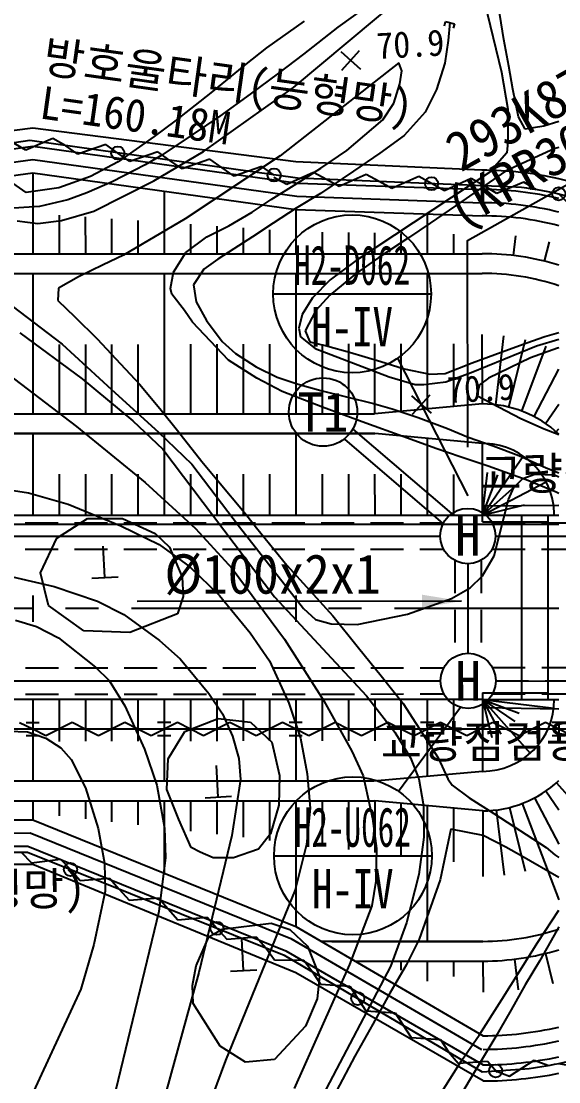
# Model space of a CAD drawing. Header units: millimetres. Extents: x 10470 to 11266, y 1103 to 1809.
# Drawn here: x 10795.1 to 10836, y 1430 to 1510.6 of the extents above; entities that cross this region are included whole.
import ezdxf
from ezdxf.enums import TextEntityAlignment as Align
from ezdxf.xclip import XClip

# ---------------------------------------------------------------- set-up
doc = ezdxf.new("R2010")
doc.units = ezdxf.units.MM
doc.header["$LTSCALE"] = 10
doc.header["$MEASUREMENT"] = 0
doc.header["$XCLIPFRAME"] = 2
doc.linetypes.add('CENTER', pattern=[2, 1.25, -0.25, 0.25, -0.25])
doc.linetypes.add('HIDDEN', pattern=[0.375, 0.25, -0.125])
for name, color, linetype in [('TN-CABL', 4, 'Continuous'), ('TN-MANH', 4, 'Continuous'), ('TT-WIRE-EQPM', 6, 'Continuous'), ('TZ-BASE', 253, 'Continuous'), ('TZ-CABL', 4, 'Continuous')]:
    doc.layers.add(name, color=color, linetype=linetype)
doc.styles.add('GR', font='GulimChe.ttf')
doc.styles.add('HANA', font='GulimChe.ttf')
doc.styles.get("Standard").update_dxf_attribs({"font": 'GulimChe.ttf'})
doc.linetypes.add('I_LINE', pattern='A,3.5,["I",Standard,S=1,R=0,X=-1,Y=-0.5],3.5', length=7)
doc.linetypes.add('ZIGZAG', pattern='A,0.0001,-0.2,[131,ltypeshp.shx,S=0.2,R=0,X=-0.2,Y=0],-0.4,[131,ltypeshp.shx,S=0.2,R=180,X=0.2,Y=0],-0.2', length=0.8001)
doc.dimstyles.get("Standard").update_dxf_attribs({"dimtxt": 0.18, "dimasz": 0.18, "dimexe": 0.18, "dimexo": 0.0625, "dimgap": 0.09, "dimtad": 0, "dimtih": 1, "dimtoh": 1, "dimdec": 4, "dimzin": 0, "dimdsep": 46, "dimtxsty": 'Standard', "dimcen": 0.09, "dimadec": 0, "dimazin": 0, "dimtfac": 1, "dimtdec": 4, "dimtofl": 0, "dimtmove": 0, "dimatfit": 3, "dimfxl": 0, "dimtolj": 1, "dimtzin": 0, "dimarcsym": 0})

# ---------------------------------------------------------------- blocks, each defined once
blk = doc.blocks.new('JD-DHFDCHG54DXG3XF')
at = {"layer": 'TZ-BASE'}
for p, q in [((259.834, 39.593, 70), (274.62, 51.977, 70)), ((265.706, 45.988, 68.694), (263.208, 44.173, 68.694)), ((274.344, 46.089, 70), (275.637, 40.763, 70)), ((275.821, 43.253, 69.652), (275.309, 46.433, 69.652)), ((260.64, 44.651, 69.182), (257.764, 42.615, 69.182)), ((271.297, 44.293, 76.564), (271.384, 44.624, 76.564)), ((271.384, 44.624, 76.564), (272.057, 44.446, 76.564)), ((271.72, 44.535, 76.564), (271.594, 43.165, 76.564)), ((272.057, 44.446, 76.564), (271.97, 44.116, 76.564)), ((263.208, 44.173, 68.694), (260.594, 42.135, 68.694)), ((271.594, 43.165, 76.564), (271.331, 41.44, 76.564)), ((276.212, 41.22, 69.652), (275.821, 43.253, 69.652)), ((257.764, 42.615, 69.182), (256.191, 41.374, 69.182)), ((260.594, 42.135, 68.694), (258.682, 40.69, 68.694)), ((263.435, 42.335, 70.921), (264.921, 40.997, 70.921)), ((263.508, 40.923, 70.921), (264.847, 42.409, 70.921)), ((256.191, 41.374, 69.182), (253.539, 39.203, 69.182)), ((267.838, 41.477, 71.098), (258.824, 34.415, 71.098)), ((268.057, 40.855, 71.098), (267.838, 41.477, 71.098)), ((271.331, 41.44, 76.564), (270.709, 39.437, 76.564)), ((276.514, 39.47, 69.652), (276.212, 41.22, 69.652)), ((258.682, 40.69, 68.694), (256.543, 39.097, 68.694)), ((267.915, 39.879, 71.098), (268.057, 40.855, 71.098)), ((275.637, 40.763, 70), (276.133, 37.943, 70)), ((252.985, 34.748, 70), (259.834, 39.593, 70)), ((267.45, 38.419, 71.098), (267.915, 39.879, 71.098)), ((253.539, 39.203, 69.182), (250.811, 37.053, 69.182)), ((256.543, 39.097, 68.694), (254.234, 37.431, 68.694)), ((270.709, 39.437, 76.564), (269.827, 37.718, 76.564)), ((276.924, 37.362, 69.652), (276.514, 39.47, 69.652)), ((266.628, 37.132, 71.098), (267.45, 38.419, 71.098)), ((276.133, 37.943, 70), (276.113, 35.468, 70)), ((254.234, 37.431, 68.694), (252.134, 36.007, 68.694)), ((263.88, 34.813, 71.098), (266.628, 37.132, 71.098)), ((269.827, 37.718, 76.564), (268.249, 35.95, 76.564)), ((277.44, 36.436, 69.652), (276.924, 37.362, 69.652)), ((239.998, 36.522), (219.998, 33.811)), ((239.998, 36.522), (219.998, 33.811)), ((259.998, 33.963), (239.998, 36.522)), ((259.998, 33.963), (239.998, 36.522)), ((250.811, 37.053, 69.182), (249.222, 35.868, 69.182)), ((278.87, 36.665, 69.652), (277.44, 36.436, 69.652)), ((280, 37.021, 69.652), (278.87, 36.665, 69.652)), ((241.537, 35.734), (239.486, 34.844)), ((242.508, 35.18), (241.537, 35.734)), ((249.222, 35.868, 69.182), (246.496, 33.962, 69.182)), ((252.134, 36.007, 68.694), (249.826, 34.471, 68.694)), ((268.249, 35.95, 76.564), (266.394, 34.599, 76.564)), ((276.113, 35.468, 70), (276.056, 34.646, 70)), ((219.801, 32.363), (240, 35.142)), ((239.486, 34.844), (238.514, 35.397)), ((240, 35.142), (260.172, 32.329)), ((243.429, 34.546), (242.508, 35.18)), ((245.549, 35.257), (243.429, 34.546)), ((246.469, 34.623), (245.549, 35.257)), ((249.51, 34.7), (247.39, 33.988)), ((249.202, 32.51, 70), (252.985, 34.748, 70)), ((250.43, 34.065), (249.51, 34.7)), ((261.912, 33.481, 71.098), (263.88, 34.813, 71.098)), ((279.697, 34.966, 69.896), (275.941, 33.24, 69.896)), ((280, 35.04, 69.896), (279.697, 34.966, 69.896)), ((219.9, 31.367), (239.999, 34.132)), ((239.999, 34.132), (260.085, 31.331)), ((246.496, 33.962, 69.182), (244.4, 32.838, 69.182)), ((247.39, 33.988), (246.469, 34.623)), ((249.826, 34.471, 68.694), (248.541, 33.715, 68.694)), ((251.351, 33.431), (250.43, 34.065)), ((253.471, 34.142), (251.351, 33.431)), ((258.824, 34.415, 71.098), (251.578, 29.626, 71.098)), ((254.391, 33.508), (253.471, 34.142)), ((274.156, 33.313), (259.998, 33.963)), ((274.156, 33.313), (259.998, 33.963)), ((266.394, 34.599, 76.564), (264.39, 33.248, 76.564)), ((276.056, 34.646, 70), (274.748, 33.169, 70)), ((219.998, 30.371), (239.998, 33.122)), ((239.503, 31.631, 69.182), (236.501, 33.711, 69.182)), ((239.998, 33.122), (239.999, 26.971)), ((239.998, 33.122), (259.998, 30.333)), ((248.541, 33.715, 68.694), (246.03, 32.427, 68.694)), ((255.312, 32.873), (254.391, 33.508)), ((257.432, 33.585), (255.312, 32.873)), ((258.352, 32.95), (257.432, 33.585)), ((261.354, 33.152), (259.315, 32.233)), ((260.079, 32.317, 71.098), (261.912, 33.481, 71.098)), ((262.333, 32.613), (261.354, 33.152)), ((264.39, 33.248, 76.564), (261.892, 31.547, 76.564)), ((274.748, 33.169, 70), (264.601, 26.462, 70)), ((275.941, 33.24, 69.896), (272.63, 30.946, 69.896)), ((244.4, 32.838, 69.182), (241.987, 31.981, 69.182)), ((246.03, 32.427, 68.694), (244.124, 31.601, 68.694)), ((244.635, 30.202, 70), (249.202, 32.51, 70)), ((258.131, 31.079, 71.098), (260.079, 32.317, 71.098)), ((259.315, 32.233), (258.336, 32.773)), ((260.172, 32.329), (274.159, 31.847)), ((263.312, 32.073), (262.333, 32.613)), ((265.351, 32.993), (263.312, 32.073)), ((266.33, 32.453), (265.351, 32.993)), ((267.309, 31.914), (266.33, 32.453)), ((269.347, 32.833), (267.309, 31.914)), ((270.327, 32.293), (269.347, 32.833)), ((271.306, 31.754), (270.327, 32.293)), ((273.344, 32.673), (271.306, 31.754)), ((274.323, 32.134), (273.344, 32.673)), ((277.347, 32.402), (275.279, 31.552)), ((278.308, 31.83), (277.347, 32.402)), ((241.987, 31.981, 69.182), (239.503, 31.631, 69.182)), ((244.124, 31.601, 68.694), (242.672, 31.072, 68.694)), ((249.998, 31.728), (249.999, 26.971)), ((261.892, 31.547, 76.564), (260.022, 30.44, 76.564)), ((275.279, 31.552), (274.318, 32.124)), ((280.792, 30.731), (279.997, 31.517)), ((242.672, 31.072, 68.694), (240.506, 30.569, 68.694)), ((256.693, 30.136, 71.098), (258.131, 31.079, 71.098)), ((260.085, 31.331), (274.161, 30.846)), ((272.63, 30.946, 69.896), (270.227, 29.299, 69.896)), ((240.506, 30.569, 68.694), (238.533, 30.439, 68.694)), ((241.998, 29.907), (241.999, 26.971)), ((242.181, 29.503, 70), (244.635, 30.202, 70)), ((254.916, 29.084, 71.098), (256.693, 30.136, 71.098)), ((260.022, 30.44, 76.564), (258.281, 29.293, 76.564)), ((259.998, 30.333), (259.999, 26.972)), ((259.998, 30.333), (274.162, 29.845)), ((269.998, 29.989), (269.999, 26.972)), ((238.828, 29.472, 70), (240.381, 29.276, 70)), ((240.381, 29.276, 70), (242.181, 29.503, 70)), ((243.998, 29.768), (243.999, 26.971)), ((245.998, 29.628), (245.999, 26.971)), ((251.578, 29.626, 71.098), (246.891, 26.858, 71.098)), ((247.998, 29.489), (247.999, 26.971)), ((251.998, 29.21), (251.999, 26.971)), ((253.236, 28.257, 71.098), (254.916, 29.084, 71.098)), ((253.998, 29.071), (253.999, 26.971)), ((258.281, 29.293, 76.564), (256.711, 28.257, 76.564)), ((270.227, 29.299, 69.896), (268.563, 28.189, 69.896)), ((251.646, 27.071, 71.098), (253.236, 28.257, 71.098)), ((256.711, 28.257, 76.564), (255.293, 27.333, 76.564)), ((255.998, 28.931), (255.999, 26.972)), ((257.998, 28.792), (257.999, 26.972)), ((261.998, 28.618), (261.999, 26.972)), ((263.998, 28.584), (263.999, 26.972)), ((265.998, 28.549), (265.999, 26.972)), ((267.998, 28.515), (267.999, 26.972)), ((271.998, 28.446), (271.999, 26.972)), ((276.563, 26.831), (276.742, 28.321)), ((268.563, 28.189, 69.896), (266.312, 26.692, 69.896)), ((278.925, 26.403), (279.282, 27.86)), ((215.616, 26.97), (274.167, 26.972)), ((246.891, 26.858, 71.098), (245.344, 26.122, 71.098)), ((250.691, 25.578, 71.098), (251.646, 27.071, 71.098)), ((255.293, 27.333, 76.564), (254.083, 26.557, 76.564)), ((266.312, 26.692, 69.896), (264.627, 25.488, 69.896)), ((245.344, 26.122, 71.098), (243.475, 25.222, 71.098)), ((253.004, 25.798, 76.564), (252.221, 24.604, 76.564)), ((254.083, 26.557, 76.564), (253.004, 25.798, 76.564)), ((264.601, 26.462, 70), (262.628, 24.973, 70)), ((215.616, 25.47), (274.169, 25.472)), ((239.999, 25.471), (239.999, 14.801)), ((243.475, 25.222, 71.098), (241.963, 24.355, 71.098)), ((249.999, 25.471), (249.999, 14.802)), ((250.472, 24.322, 71.098), (250.691, 25.578, 71.098)), ((259.999, 25.472), (259.999, 14.802)), ((264.627, 25.488, 69.896), (262.6, 23.819, 69.896)), ((269.999, 25.472), (269.999, 15.169)), ((241.963, 24.355, 71.098), (241.897, 23.417, 71.098)), ((250.579, 23.889, 71.098), (250.472, 24.322, 71.098)), ((252.221, 24.604, 76.564), (252.433, 23.325, 76.564)), ((262.628, 24.973, 70), (261.281, 23.607, 70)), ((237.882, 23.425, 71), (242.25, 20.097, 71)), ((241.897, 23.417, 71.098), (243.198, 22.163, 71.098)), ((251.544, 22.658, 71.098), (250.579, 23.889, 71.098)), ((261.281, 23.607, 70), (260.487, 22.346, 70)), ((262.6, 23.819, 69.896), (261.517, 22.666, 69.896)), ((252.154, 21.769, 71.098), (251.544, 22.658, 71.098)), ((252.433, 23.325, 76.564), (253.207, 21.889, 76.564)), ((261.517, 22.666, 69.896), (260.712, 21.097, 69.896)), ((243.198, 22.163, 71.098), (244.89, 20.492, 71.098)), ((254.885, 18.885, 71.098), (252.154, 21.769, 71.098)), ((253.207, 21.889, 76.564), (254.411, 20.298, 76.564)), ((260.487, 22.346, 70), (260.235, 21.302, 70)), ((260.235, 21.302, 70), (260.35, 20.659, 70)), ((260.712, 21.097, 69.896), (261.08, 20.285, 69.896)), ((278.927, 20.68, 69.896), (280, 20.995, 69.896)), ((239.017, 20.947, 72), (243.769, 17.458, 72)), ((244.89, 20.492, 71.098), (246.673, 18.595, 71.098)), ((254.411, 20.298, 76.564), (255.416, 19.386, 76.564)), ((260.35, 20.659, 70), (261.482, 19.771, 70)), ((261.08, 20.285, 69.896), (262.447, 19.933, 69.896)), ((274.186, 15.553), (274.177, 20.833)), ((275.137, 19.311, 69.896), (277.57, 20.206, 69.896)), ((275.206, 15.493), (275.833, 20.736)), ((276.211, 15.31), (277.466, 20.439)), ((277.57, 20.206, 69.896), (278.927, 20.68, 69.896)), ((278.311, 19.969, 70), (280, 20.467, 70)), ((241.999, 20.066), (241.999, 14.801)), ((242.25, 20.097, 71), (245.99, 16.649, 71)), ((243.999, 20.07), (243.999, 14.801)), ((245.999, 20.074), (245.999, 14.801)), ((247.999, 20.078), (247.999, 14.801)), ((251.999, 20.086), (251.999, 14.802)), ((253.999, 20.09), (253.999, 14.802)), ((255.416, 19.386, 76.564), (256.984, 18.375, 76.564)), ((255.999, 20.094), (255.999, 14.802)), ((257.999, 20.098), (257.999, 14.802)), ((261.482, 19.771, 70), (267.096, 17.62, 70)), ((261.999, 20.106), (261.999, 14.802)), ((262.447, 19.933, 69.896), (264.076, 19.483, 69.896)), ((263.999, 20.11), (263.999, 14.802)), ((264.076, 19.483, 69.896), (266.473, 18.782, 69.896)), ((265.999, 20.114), (265.999, 14.802)), ((267.999, 20.118), (267.999, 14.986)), ((271.999, 20.126), (271.999, 15.352)), ((273.343, 17.934, 70), (278.311, 19.969, 70)), ((277.187, 15.008), (279.051, 19.948)), ((279.895, 19.788, 70.028), (277.839, 19.057, 70.028)), ((280, 19.814, 70.028), (279.895, 19.788, 70.028)), ((237.153, 18.539, 73), (243.338, 13.84, 73)), ((246.673, 18.595, 71.098), (248.141, 17.021, 71.098)), ((257.049, 17.51, 71.098), (254.885, 18.885, 71.098)), ((266.473, 18.782, 69.896), (268.251, 18.219, 69.896)), ((271.366, 17.867, 69.896), (273.421, 18.671, 69.896)), ((273.421, 18.671, 69.896), (275.137, 19.311, 69.896)), ((277.839, 19.057, 70.028), (274.65, 17.513, 70.028)), ((256.984, 18.375, 76.564), (258.59, 17.588, 76.564)), ((268.251, 18.219, 69.896), (270.2, 17.804, 69.896)), ((270.2, 17.804, 69.896), (271.366, 17.867, 69.896)), ((271.401, 17.223, 70), (273.343, 17.934, 70)), ((278.119, 14.59), (280, 18.189)), ((243.769, 17.458, 72), (247.61, 14.261, 72)), ((248.141, 17.021, 71.098), (249.755, 15.088, 71.098)), ((258.973, 16.494, 71.098), (257.049, 17.51, 71.098)), ((258.59, 17.588, 76.564), (260.181, 17.064, 76.564)), ((260.181, 17.064, 76.564), (261.904, 16.576, 76.564)), ((267.096, 17.62, 70), (269.085, 17.033, 70)), ((269.085, 17.033, 70), (269.736, 17.035, 70)), ((269.736, 17.035, 70), (271.401, 17.223, 70)), ((273.968, 17.013, 70.028), (273.771, 16.207, 70.028)), ((274.65, 17.513, 70.028), (273.968, 17.013, 70.028)), ((245.99, 16.649, 71), (249.567, 13.404, 71)), ((262.022, 15.297, 71.098), (258.973, 16.494, 71.098)), ((261.904, 16.576, 76.564), (263.853, 16.105, 76.564)), ((268.809, 16.181, 70.921), (270.295, 14.842, 70.921)), ((268.883, 14.768, 70.921), (270.221, 16.254, 70.921)), ((273.771, 16.207, 70.028), (277.115, 14.444, 70.028)), ((263.853, 16.105, 76.564), (265.914, 15.576, 76.564)), ((265.914, 15.576, 76.564), (267.337, 15.185, 76.564)), ((274.186, 15.553), (265.999, 14.802)), ((278.994, 14.063), (280, 15.526)), ((215.616, 14.8), (265.999, 14.802)), ((249.755, 15.088, 71.098), (251.016, 13.535, 71.098)), ((265.316, 14.099, 71.098), (262.022, 15.297, 71.098)), ((267.337, 15.185, 76.564), (269.302, 14.526, 76.564)), ((269.302, 14.526, 76.564), (271.528, 13.677, 76.564)), ((243.338, 13.84, 73), (248.542, 9.576, 73)), ((247.61, 14.261, 72), (249.896, 12.119, 72)), ((268.141, 13.073, 71.098), (265.316, 14.099, 71.098)), ((277.115, 14.444, 70.028), (278.892, 13.674, 70.028)), ((266.022, 13.302), (215.616, 13.3)), ((215.616, 13.3), (266.022, 13.302)), ((239.999, 13.301), (240, 7.091)), ((249.567, 13.404, 71), (252.085, 10.976, 71)), ((249.999, 13.302), (250, 7.092)), ((251.016, 13.535, 71.098), (252.851, 11.167, 71.098)), ((259.999, 13.302), (260, 7.092)), ((274.191, 12.553), (266.022, 13.302)), ((270.723, 12.145, 71.098), (268.141, 13.073, 71.098)), ((269.999, 12.937), (270, 7.093)), ((271.528, 13.677, 76.564), (273.119, 13.04, 76.564)), ((273.119, 13.04, 76.564), (275.009, 12.382, 76.564)), ((278.892, 13.674, 70.028), (280, 13.236, 70.028)), ((279.799, 13.434), (280, 13.662)), ((249.896, 12.119, 72), (258.386, 0.892, 72)), ((272.502, 11.544, 71.098), (270.723, 12.145, 71.098)), ((274.2, 7.093), (274.191, 12.553)), ((275.009, 12.382, 76.564), (276.955, 11.647, 76.564)), ((274.635, 10.826, 71.098), (272.502, 11.544, 71.098)), ((274.2, 7.093), (277.294, 11.591)), ((276.955, 11.647, 76.564), (279.049, 10.705, 76.564)), ((252.085, 10.976, 71), (255.732, 6.217, 71)), ((252.851, 11.167, 71.098), (254.001, 9.804, 71.098)), ((277.517, 9.782, 71.098), (274.635, 10.826, 71.098)), ((279.049, 10.705, 76.564), (280, 10.324, 76.564)), ((241.999, 10.223), (242, 7.091)), ((243.999, 10.221), (244, 7.091)), ((245.999, 10.22), (246, 7.091)), ((247.999, 10.218), (248, 7.091)), ((251.999, 10.216), (252, 7.092)), ((253.999, 10.214), (254, 7.092)), ((254.001, 9.804, 71.098), (256.208, 7.169, 71.098)), ((255.999, 10.213), (256, 7.092)), ((257.999, 10.212), (258, 7.092)), ((261.999, 10.209), (262, 7.092)), ((263.999, 10.207), (264, 7.092)), ((265.999, 10.206), (266, 7.092)), ((267.999, 10.205), (268, 7.092)), ((271.999, 10.202), (272, 7.093)), ((274.2, 7.093), (274.589, 10.347)), ((274.2, 7.093), (275.357, 10.159)), ((276.569, 9.192, 71), (277.27, 9.88, 71)), ((277.27, 9.88, 71), (278.188, 10.228, 71)), ((279.799, 8.857, 71.098), (277.517, 9.782, 71.098)), ((278.188, 10.228, 71), (279.677, 10.158, 71)), ((279.677, 10.158, 71), (280, 10.008, 71)), ((237.206, 9.188, 74), (239.679, 8.786, 74)), ((248.542, 9.576, 73), (252.375, 6.082, 73)), ((274.2, 7.093), (279.03, 9.638)), ((274.2, 7.093), (276.649, 9.27)), ((276.166, 8.285, 71), (276.569, 9.192, 71)), ((239.679, 8.786, 74), (242.702, 7.929, 74)), ((275.073, 4.002, 71), (276.166, 8.285, 71)), ((280, 8.756, 71.098), (279.799, 8.857, 71.098)), ((242.702, 7.929, 74), (246.703, 6.279, 74)), ((274.2, 7.093), (277.38, 7.882)), ((280, 7.826), (274.272, 7.797)), ((0, 7.08), (274.184, 7.093)), ((241.838, 5.366, 74.554), (244.164, 6.845, 74.554)), ((244.164, 6.845, 74.554), (246.814, 6.836, 74.554)), ((246.814, 6.836, 74.554), (249.318, 5.701, 74.554)), ((256.208, 7.169, 71.098), (257.005, 6.127, 71.098)), ((274.184, 7.093), (280, 7.093)), ((274.2, 7.095), (280, 7.095)), ((274.2, 6.595), (274.2, 7.095)), ((274.2, 6.594), (279.2, 6.594)), ((277.2, -6.906), (277.2, 7.094)), ((279.2, -6.906), (279.2, 7.094)), ((246.703, 6.279, 74), (249.616, 4.875, 74)), ((249.318, 5.701, 74.554), (250.397, 4.657, 74.554)), ((252.375, 6.082, 73), (255.16, 3.037, 73)), ((255.732, 6.217, 71), (260.587, 0.011, 71)), ((257.005, 6.127, 71.098), (259.324, 3.304, 71.098)), ((240.59, 2.713, 74.554), (241.838, 5.366, 74.554)), ((249.616, 4.875, 74), (251.952, 3.164, 74)), ((245.489, 2.361, 75.042), (245.364, 4.757, 75.042)), ((250.397, 4.657, 74.554), (251.368, 2.392, 74.554)), ((259.324, 3.304, 71.098), (262.814, -0.545, 71.098)), ((274.202, 2.493, 71), (275.073, 4.002, 71)), ((237.354, 2.668, 75), (241.629, 1.675, 75)), ((241.203, 0.226, 74.554), (240.59, 2.713, 74.554)), ((251.952, 3.164, 74), (254.208, 1, 74)), ((255.16, 3.037, 73), (259.154, -2.329, 73)), ((273.253, 1.572, 71), (274.202, 2.493, 71)), ((241.629, 1.675, 75), (244.93, 0.558, 75)), ((244.49, 2.308, 75.042), (246.488, 2.413, 75.042)), ((251.368, 2.392, 74.554), (251.428, 0.926, 74.554)), ((240, 1), (240, -1)), ((240, 1), (240, -1)), ((251.428, 0.926, 74.554), (251.001, -0.403, 74.554)), ((254.208, 1, 74), (256.545, -1.845, 74)), ((258.386, 0.892, 72), (265.389, -6.635, 72)), ((260, 1), (260, -1)), ((260, 1), (260, -1)), ((271.843, 0.764, 71), (273.253, 1.572, 71)), ((243.888, -1.68, 74.554), (241.203, 0.226, 74.554)), ((244.93, 0.558, 75), (246.93, -0.45, 75)), ((260.587, 0.011, 71), (261.511, -0.821, 71)), ((268.492, -0.42, 71), (271.843, 0.764, 71)), ((246.93, -0.45, 75), (249.645, -2.433, 75)), ((251.001, -0.403, 74.554), (247.38, -1.81, 74.554)), ((262.814, -0.545, 71.098), (264.779, -2.989, 71.098)), ((264.674, -1.196, 71), (268.492, -0.42, 71)), ((238.692, -0.868, 76), (240.277, -1.356, 76)), ((240.277, -1.356, 76), (241.949, -2.21, 76)), ((261.511, -0.821, 71), (262.702, -1.161, 71)), ((262.702, -1.161, 71), (264.674, -1.196, 71)), ((241.949, -2.21, 76), (244.783, -4.451, 76)), ((247.38, -1.81, 74.554), (243.888, -1.68, 74.554)), ((256.545, -1.845, 74), (258, -3.959, 74)), ((259.154, -2.329, 73), (262.139, -7.012, 73)), ((249.645, -2.433, 75), (251.21, -3.829, 75)), ((264.779, -2.989, 71.098), (266.504, -5.111, 71.098)), ((251.21, -3.829, 75), (253.385, -6.45, 75)), ((258, -3.959, 74), (259.482, -7.198, 74)), ((244.783, -4.451, 76), (245.808, -5.472, 76)), ((245.808, -5.472, 76), (247.015, -7.394, 76)), ((266.504, -5.111, 71.098), (268.154, -7.212, 71.098)), ((274.2, -6.406), (279.2, -6.406)), ((274.2, -6.406), (274.2, -6.906)), ((274.198, -6.906), (0, -6.92)), ((240, -6.908), (240.001, -13.118)), ((242, -6.907), (242, -10.089)), ((244, -6.907), (244, -10.085)), ((246, -6.907), (246, -10.081)), ((248, -6.907), (248, -10.076)), ((250, -6.907), (250.001, -13.117)), ((252, -6.907), (252, -10.068)), ((253.385, -6.45, 75), (254.437, -7.989, 75)), ((254, -6.907), (254, -10.063)), ((256, -6.907), (256, -10.059)), ((258, -6.907), (258, -10.054)), ((259.482, -7.198, 74), (260.352, -9.851, 74)), ((260, -6.907), (260.001, -13.117)), ((262, -6.906), (262, -10.046)), ((262.139, -7.012, 73), (264.275, -10.824, 73)), ((264, -6.906), (264, -10.041)), ((265.389, -6.635, 72), (267.534, -9.383, 72)), ((266, -6.906), (266, -10.037)), ((268, -6.906), (268, -10.033)), ((268.154, -7.212, 71.098), (270.834, -11.335, 71.098)), ((270, -6.906), (270.001, -12.749)), ((272, -6.906), (272, -10.024)), ((274.198, -6.906), (280, -6.906)), ((274.2, -6.906), (280, -6.906)), ((274.2, -6.906), (274.209, -12.366)), ((274.2, -6.906), (274.916, -9.789)), ((274.2, -6.906), (275.585, -9.534)), ((274.2, -6.906), (277.828, -10.987)), ((274.2, -6.906), (276.647, -8.589)), ((274.2, -6.906), (276.979, -7.955)), ((274.2, -6.906), (279.622, -7.555)), ((247.015, -7.394, 76), (248.488, -10.68, 76)), ((254.437, -7.989, 75), (255.194, -9.689, 75)), ((274.284, -7.526), (280, -7.621)), ((238.995, -8.642), (239.995, -9.142)), ((239.495, -8.642), (240.495, -8.642)), ((239.995, -8.642), (239.995, -9.642)), ((240.995, -9.642), (242.995, -8.641)), ((242.995, -8.641), (243.995, -9.141)), ((244.995, -9.641), (246.995, -8.641)), ((246.995, -8.641), (247.995, -9.141)), ((248.995, -9.641), (250.995, -8.64)), ((249.495, -8.64), (250.495, -8.64)), ((249.995, -8.64), (249.995, -9.64)), ((250.995, -8.64), (251.995, -9.14)), ((251.565, -9.33, 75.493), (254.092, -8.361, 75.493)), ((252.995, -9.64), (254.995, -8.64)), ((254.092, -8.361, 75.493), (256.549, -8.632, 75.493)), ((254.995, -8.64), (255.995, -9.14)), ((256.549, -8.632, 75.493), (258.168, -10.151, 75.493)), ((256.995, -9.639), (258.995, -8.639)), ((258.995, -8.639), (259.995, -9.139)), ((259.495, -8.639), (260.495, -8.639)), ((259.995, -8.639), (259.995, -9.639)), ((260.995, -9.639), (262.995, -8.639)), ((262.995, -8.639), (263.995, -9.139)), ((264.995, -9.638), (266.995, -8.638)), ((266.995, -8.638), (267.995, -9.138)), ((268.995, -9.638), (270.995, -8.638)), ((269.495, -8.638), (270.495, -8.638)), ((269.995, -8.638), (269.995, -9.638)), ((270.995, -8.638), (271.995, -9.138)), ((272.995, -9.637), (274.995, -8.637)), ((274.995, -8.637), (275.995, -9.137)), ((276.995, -9.637), (278.995, -8.637)), ((278.995, -8.637), (279.995, -9.137)), ((279.495, -8.637), (280.495, -8.637)), ((279.995, -8.637), (279.995, -9.637)), ((238.163, -9.321, 77), (239.591, -9.352, 77)), ((239.495, -9.642), (240.495, -9.642)), ((239.591, -9.352, 77), (240.991, -9.834, 77)), ((239.995, -9.142), (240.995, -9.642)), ((243.995, -9.141), (244.995, -9.641)), ((247.995, -9.141), (248.995, -9.641)), ((249.495, -9.64), (250.495, -9.64)), ((250.303, -11.421, 75.493), (251.565, -9.33, 75.493)), ((251.995, -9.14), (252.995, -9.64)), ((255.995, -9.14), (256.995, -9.639)), ((259.495, -9.639), (260.495, -9.639)), ((259.995, -9.139), (260.995, -9.639)), ((263.995, -9.139), (264.995, -9.638)), ((267.534, -9.383, 72), (268.734, -11.343, 72)), ((267.995, -9.138), (268.995, -9.638)), ((269.495, -9.638), (270.495, -9.638)), ((271.995, -9.138), (272.995, -9.637)), ((275.995, -9.137), (276.995, -9.637)), ((279.495, -9.637), (280.495, -9.637)), ((279.995, -9.137), (280.995, -9.636)), ((240.991, -9.834, 77), (242.131, -10.581, 77)), ((255.194, -9.689, 75), (255.671, -11.388, 75)), ((258.168, -10.151, 75.493), (258.761, -12.674, 75.493)), ((260.352, -9.851, 74), (260.868, -12.564, 74)), ((242.131, -10.581, 77), (242.926, -11.465, 77)), ((248.488, -10.68, 76), (249.442, -13.426, 76)), ((264.275, -10.824, 73), (265.114, -12.703, 73)), ((242.926, -11.465, 77), (244.012, -13.623, 77)), ((250.185, -13.748, 75.493), (250.303, -11.421, 75.493)), ((254.104, -14.316, 74.704), (253.979, -11.919, 74.704)), ((255.671, -11.388, 75), (255.81, -12.977, 75)), ((268.734, -11.343, 72), (269.362, -12.928, 72)), ((270.834, -11.335, 71.098), (271.568, -12.94, 71.098)), ((258.761, -12.674, 75.493), (258.7, -14.946, 75.493)), ((260.868, -12.564, 74), (261.091, -15.171, 74)), ((265.114, -12.703, 73), (265.842, -15.956, 73)), ((274.209, -12.366), (265.948, -13.117)), ((265.948, -13.117), (215.617, -13.119)), ((244.012, -13.623, 77), (244.983, -16.698, 77)), ((249.442, -13.426, 76), (250.025, -16.678, 76)), ((255.81, -12.977, 75), (255.126, -17.235, 75)), ((269.362, -12.928, 72), (269.721, -14.976, 72)), ((271.568, -12.94, 71.098), (271.883, -13.412, 71.098)), ((271.883, -13.412, 71.098), (273.188, -14.385, 71.098)), ((279.821, -13.229), (283.136, -16.959)), ((251.119, -16.031, 75.493), (250.185, -13.748, 75.493)), ((253.106, -14.368, 74.704), (255.103, -14.264, 74.704)), ((273.188, -14.385, 71.098), (275.053, -15.569, 71.098)), ((278.144, -14.39), (280, -17.912)), ((279.018, -13.86), (280, -15.279)), ((215.618, -14.619), (266.001, -14.616)), ((240.001, -14.618), (240.001, -16.048)), ((242.001, -14.617), (242.001, -15.737)), ((244.001, -14.617), (244.001, -15.972)), ((246.001, -14.617), (246.001, -16.206)), ((248.001, -14.617), (248.001, -16.44)), ((250.001, -14.617), (250.001, -20.097)), ((252.001, -14.617), (252.001, -16.908)), ((254.001, -14.617), (254.001, -17.142)), ((256.001, -14.617), (256.001, -17.376)), ((258.001, -14.617), (258.001, -17.61)), ((258.7, -14.946, 75.493), (258.076, -17.119, 75.493)), ((260.001, -14.617), (260.001, -24.147)), ((261.091, -15.171, 74), (260.827, -17.919, 74)), ((262.001, -14.616), (262.001, -18.078)), ((264.001, -14.616), (264.001, -18.312)), ((266.001, -14.616), (266.001, -18.546)), ((274.214, -15.366), (266.001, -14.616)), ((268.001, -14.799), (268.001, -18.78)), ((269.721, -14.976, 72), (269.743, -17.369, 72)), ((270.001, -14.981), (270.001, -25.286)), ((272.001, -15.164), (272.001, -19.248)), ((275.234, -15.302), (275.844, -20.255)), ((276.239, -15.117), (277.441, -19.96)), ((277.213, -14.811), (280, -22.123)), ((220.001, -16.129), (240.001, -16.048)), ((240.001, -16.048), (260.001, -24.147)), ((252.035, -18.145, 75.493), (251.119, -16.031, 75.493)), ((265.842, -15.956, 73), (266.127, -18.234, 73)), ((274.214, -15.366), (274.223, -20.356)), ((275.053, -15.569, 71.098), (279.027, -18.146, 71.098)), ((244.983, -16.698, 77), (245.465, -19.334, 77)), ((250.025, -16.678, 76), (250.093, -18.91, 76)), ((271.792, -16.756, 74.949), (270.981, -20.616, 74.949)), ((274.247, -17.25, 74.949), (271.792, -16.756, 74.949)), ((219.978, -17.129), (239.808, -17.048)), ((239.808, -17.048), (259.622, -25.072)), ((255.126, -17.235, 75), (252.64, -27.663, 75)), ((258.076, -17.119, 75.493), (257.162, -18.274, 75.493)), ((269.743, -17.369, 72), (269.352, -20.208, 72)), ((275.966, -18.133, 74.949), (274.247, -17.25, 74.949)), ((219.955, -18.129), (239.615, -18.049)), ((239.122, -18.515), (239.9, -19.319)), ((239.615, -18.049), (259.242, -25.997)), ((252.727, -18.508, 75.493), (252.035, -18.145, 75.493)), ((253.718, -18.951, 75.493), (252.727, -18.508, 75.493)), ((257.162, -18.274, 75.493), (255.258, -18.949, 75.493)), ((260.827, -17.919, 74), (259.951, -21.369, 74)), ((266.127, -18.234, 73), (266.099, -20.715, 73)), ((277.18, -18.803, 74.949), (275.966, -18.133, 74.949)), ((279.027, -18.146, 71.098), (279.698, -18.716, 71.098)), ((239.9, -19.319), (242.118, -19.038)), ((242.118, -19.038), (242.896, -19.841)), ((245.465, -19.334, 77), (245.516, -21.47, 77)), ((250.093, -18.91, 76), (249.596, -23.014, 76)), ((255.258, -18.949, 75.493), (253.718, -18.951, 75.493)), ((280, -20.432, 74.949), (277.18, -18.803, 74.949)), ((279.698, -18.716, 71.098), (280, -18.905, 71.098)), ((240.001, -19.438), (220.001, -19.549)), ((240.001, -19.438), (220.001, -19.549)), ((260.001, -27.687), (240.001, -19.438)), ((260.001, -27.687), (240.001, -19.438)), ((242.869, -19.824), (243.611, -20.66)), ((243.611, -20.66), (245.84, -20.477)), ((245.84, -20.477), (246.581, -21.314)), ((266.099, -20.715, 73), (265.79, -22.589, 73)), ((269.352, -20.208, 72), (268.417, -23.882, 72)), ((270.981, -20.616, 74.949), (269.393, -25.126, 74.949)), ((245.516, -21.47, 77), (244.639, -25.524, 77)), ((246.581, -21.314), (247.323, -22.15)), ((259.951, -21.369, 74), (254.653, -34.349, 74)), ((247.323, -22.15), (249.552, -21.967)), ((249.552, -21.967), (250.294, -22.804)), ((249.596, -23.014, 76), (246.316, -36.544, 76)), ((250.294, -22.804), (251.035, -23.64)), ((265.79, -22.589, 73), (264.093, -27.051, 73)), ((278.407, -25.352, 74.949), (280, -22.924, 74.949)), ((251.035, -23.64), (253.264, -23.457)), ((253.264, -23.457), (254.006, -24.294)), ((254.393, -24.367, 74.667), (258.137, -23.9, 74.667)), ((258.137, -23.9, 74.667), (259.559, -24.384, 74.667)), ((260.001, -24.147), (274.248, -32.465)), ((268.417, -23.882, 72), (267.199, -27.187, 72)), ((252.429, -27.146, 74.667), (253.392, -24.939, 74.667)), ((253.392, -24.939, 74.667), (254.393, -24.367, 74.667)), ((254.006, -24.294), (254.747, -25.13)), ((254.747, -25.13), (256.976, -24.947)), ((256.976, -24.947), (257.718, -25.784)), ((259.559, -24.384, 74.667), (260.898, -25.657, 74.667)), ((279.652, -24.821, 71.098), (278.524, -26.781, 71.098)), ((280, -24.185, 71.098), (279.652, -24.821, 71.098)), ((244.639, -25.524, 77), (243.645, -28.914, 77)), ((256.033, -27.503, 74.423), (255.908, -25.106, 74.423)), ((257.718, -25.784), (258.38, -26.685)), ((259.622, -25.072), (274.114, -33.492)), ((260.898, -25.657, 74.667), (261.812, -27.958, 74.667)), ((274.231, -25.286), (261.953, -25.286)), ((262.745, -25.286), (274.231, -25.286)), ((269.393, -25.126, 74.949), (268.396, -27.088, 74.949)), ((275.675, -29.7, 74.949), (278.407, -25.352, 74.949)), ((259.242, -25.997), (274.246, -34.673)), ((278.99, -26.2), (279.556, -28.48)), ((252.151, -28.645, 74.667), (252.429, -27.146, 74.667)), ((258.38, -26.685), (260.616, -26.707)), ((264.093, -27.051, 73), (259.878, -36.475, 73)), ((260.616, -26.707), (261.278, -27.608)), ((267.199, -27.187, 72), (262.057, -36.97, 72)), ((264.522, -26.786), (274.233, -26.786)), ((268.396, -27.088, 74.949), (267.152, -29.235, 74.949)), ((268.001, -26.786), (268.001, -27.47)), ((270.001, -26.786), (270.001, -28.301)), ((272.001, -26.786), (272.001, -27.959)), ((274.233, -26.786), (274.237, -29.135)), ((276.629, -26.637), (276.916, -28.968)), ((278.524, -26.781, 71.098), (277.453, -28.592, 71.098)), ((252.64, -27.663, 75), (246.537, -49.785, 75)), ((255.034, -27.555, 74.423), (257.031, -27.451, 74.423)), ((274.248, -35.895), (260.001, -27.687)), ((274.248, -35.895), (260.001, -27.687)), ((261.265, -27.609), (261.874, -28.547)), ((261.812, -27.958, 74.667), (261.626, -29.665, 74.667)), ((243.645, -28.914, 77), (239.736, -37.398, 77)), ((252.193, -30.017, 74.667), (252.151, -28.645, 74.667)), ((261.874, -28.547), (264.105, -28.699)), ((264.105, -28.699), (264.713, -29.636)), ((277.453, -28.592, 71.098), (276.381, -30.496, 71.098)), ((261.626, -29.665, 74.667), (260.74, -31.722, 74.667)), ((264.713, -29.636), (265.322, -30.574)), ((267.152, -29.235, 74.949), (265.851, -31.57, 74.949)), ((273.956, -32.424, 74.949), (275.675, -29.7, 74.949)), ((254.263, -33.251, 74.667), (252.193, -30.017, 74.667)), ((265.322, -30.574), (267.553, -30.726)), ((276.381, -30.496, 71.098), (275.138, -32.644, 71.098)), ((267.553, -30.726), (268.162, -31.663)), ((260.74, -31.722, 74.667), (258.384, -34.271, 74.667)), ((265.851, -31.57, 74.949), (264.492, -34.016, 74.949)), ((268.162, -31.663), (268.771, -32.601)), ((268.771, -32.601), (271.001, -32.753)), ((271.001, -32.753), (271.61, -33.69)), ((272.621, -34.326, 74.949), (273.956, -32.424, 74.949)), ((275.138, -32.644, 71.098), (273.952, -34.622, 71.098)), ((256.167, -34.455, 74.667), (254.263, -33.251, 74.667)), ((271.61, -33.69), (272.341, -34.536)), ((254.653, -34.349, 74), (251.367, -43.153, 74)), ((258.384, -34.271, 74.667), (256.167, -34.455, 74.667)), ((264.492, -34.016, 74.949), (263.092, -36.649, 74.949)), ((271.094, -36.714, 74.949), (272.621, -34.326, 74.949)), ((273.952, -34.622, 71.098), (272.174, -37.59, 71.098)), ((272.341, -34.536), (274.572, -34.382)), ((274.572, -34.382), (275.303, -35.228)), ((276.244, -35.523), (278.126, -34.314)), ((278.126, -34.314), (279.173, -34.704)), ((279.992, -34.566), (281.091, -34.772)), ((275.196, -35.133), (276.244, -35.523))]:
    blk.add_line(p, q, dxfattribs=at)
at = {"layer": 'TZ-BASE', "ltscale": 0.2}
for p, q in [((239.788, 35.563), (220.006, 32.72)), ((260.121, 32.701), (239.788, 35.563)), ((276.741, 32.037), (260.121, 32.701)), ((-0.005, -9.172), (279.995, -9.137)), ((279.995, -9.137), (302.258, -9.134)), ((219.839, -18.516), (239.61, -18.515)), ((239.61, -18.515), (259.11, -26.343)), ((259.11, -26.343), (274.182, -35.202)), ((274.182, -35.202), (277.422, -34.981))]:
    blk.add_line(p, q, dxfattribs=at)
at = {"layer": 'TZ-BASE', "linetype": 'I_LINE', "ltscale": 0.2}
blk.add_line((280, 6.402), (150.305, 6.402), dxfattribs=at)
at = {"layer": 'TZ-BASE', "linetype": 'CENTER', "flags": 128}
blk.add_lwpolyline([(700, 0), (493.992, 0), (399.999, 0.04), (367.559, 0), (280, 0), (0, 0)], dxfattribs=at)
at = {"layer": 'TZ-BASE'}
for centre in [(246.469, 34.623), (258.352, 32.95), (270.327, 32.293), (279.997, 31.517), (242.869, -19.824), (254.006, -24.294), (264.713, -29.636), (275.196, -35.133)]:
    blk.add_circle(centre, 0.5, dxfattribs=at)
for centre, radius, start, end in [((274.2, 7.093), 26.22, 77.21958, 90.09457), ((274.2, 7.093), 26.22, 77.21958, 90.09457), ((274.2, 7.093), 26.22, 6.34509, 77.21958), ((274.2, 7.093), 26.22, 6.34509, 77.21958), ((274.2, 7.093), 24.754, 76.44864, 90.09457), ((274.2, 7.093), 23.753, 75.86615, 90.09457), ((274.2, 7.093), 22.753, 75.23072, 90.09457), ((274.2, 7.093), 19.88, 73.03619, 90.09457), ((274.2, 7.093), 18.38, 71.60421, 90.09457), ((274.2, 7.093), 8.46, 46.71661, 90.09457), ((274.2, 7.093), 5.46, 0.00229, 90.09457), ((274.2, -6.906), 5.46, 270.09457, 0.00429), ((274.2, -6.906), 8.46, 270.09457, 313.27886), ((274.2, -6.906), 18.38, 270.09457, 288.3935), ((274.2, -6.906), 19.88, 270.09457, 286.96171), ((274.2, -6.906), 25.556, 270.09457, 283.11683), ((274.2, -6.906), 26.586, 270.09457, 282.59987), ((274.2, -6.906), 27.767, 270.09457, 282.05571), ((274.2, -6.906), 28.989, 270.09457, 281.54039), ((274.2, -6.906), 28.989, 270.09457, 281.54039)]:
    blk.add_arc(centre, radius, start, end, dxfattribs=at)
at = {"layer": 'TZ-BASE', "ltscale": 0.2}
for centre, radius, start, end in [((274.22, 6.977), 25.187, 76.7445, 84.25347), ((274.22, 6.977), 25.187, 16.32442, 76.7445), ((274.215, -7.043), 28.122, 281.86084, 0.31894), ((274.215, -7.043), 28.122, 276.54944, 281.86084)]:
    blk.add_arc(centre, radius, start, end, dxfattribs=at)
at = {"layer": 'TZ-BASE', "style": 'HANA'}
for s, height, rotation, p in [('70.9', 2, 2.9893, (266.175, 41.77, 70.921)), ('방호울타리(능형망)', 2.5, 352.01904, (240.655, 40.794)), ('L=160.18M', 2.5, 352.01904, (240.438, 37.262)), ('70.9', 2, 2.9893, (271.549, 15.616, 70.921)), ('교량점검용계단', 2.5, 0.29058, (274.048, 9.015)), ('교량점검용계단', 2.5, 0.29058, (266.476, -11.397)), ('방호울타리(능형망)', 2.5, 0.96514, (215.699, -22.965))]:
    blk.add_text(s, height=height, rotation=rotation, dxfattribs=at).set_placement(p)

msp = doc.modelspace()

# ---------------------------------------------------------------- linework, layer by layer
at = {"layer": 'TN-CABL', "linetype": 'ZIGZAG', "ltscale": 0.5, "elevation": 67.648}
for points in [[(10758.199, 1471.454), (10826.999, 1471.465)], [(10831.199, 1471.466), (11048.999, 1471.448)], [(10758.223, 1460.454), (10827.023, 1460.465)], [(10831.223, 1460.466), (11049.023, 1460.448)]]:
    msp.add_lwpolyline(points, dxfattribs=at)
at = {"layer": 'TN-MANH'}
for centre in [(10829.099, 1471.466, 67.648), (10829.123, 1460.466, 67.648)]:
    msp.add_circle(centre, 2.1, dxfattribs=at)
at = {"layer": 'TT-WIRE-EQPM'}
msp.add_circle((10818.09, 1480.89, 67.648), 2.6, dxfattribs=at)
at = {"layer": 'TZ-BASE'}
for p, q in [((10814.299, 1489.864, 67.648), (10826.299, 1489.879, 67.648)), ((10829.114, 1474.511, 67.648), (10823.778, 1484.983, 67.648)), ((10828.548, 1458.446, 67.648), (10823.828, 1452.066, 67.648)), ((10814.362, 1447.161, 67.648), (10826.362, 1447.176, 67.648))]:
    msp.add_line(p, q, dxfattribs=at)
at = {"layer": 'TZ-BASE', "elevation": 67.648, "flags": 128}
msp.add_lwpolyline([(10829.091, 1478.216), (10829.072, 1493.919), (10841.722, 1501.02)], dxfattribs=at)
at = {"layer": 'TZ-BASE'}
for centre in [(10820.299, 1489.872, 67.648), (10820.362, 1447.169, 67.648)]:
    msp.add_circle(centre, 6, dxfattribs=at)
at = {"layer": 'TZ-CABL', "linetype": 'ByBlock'}
for p, q in [((10827.875, 1473.172, 67.648), (10820.39, 1479.579, 67.648)), ((10827.225, 1472.412, 67.648), (10819.74, 1478.819, 67.648))]:
    msp.add_line(p, q, dxfattribs=at)
at = {"layer": 'TZ-CABL', "linetype": 'HIDDEN', "elevation": 67.648}
for points in [[(10757.946, 1472.454), (10827.252, 1472.465)], [(10830.946, 1472.466), (11049.253, 1472.447)], [(10758.199, 1471.454), (10826.999, 1471.465)], [(10831.199, 1471.466), (11048.999, 1471.448)], [(10757.946, 1470.454), (10827.253, 1470.465)], [(10830.946, 1470.466), (11049.253, 1470.447)], [(10828.101, 1469.618), (10828.107, 1462.311)], [(10830.101, 1469.62), (10830.107, 1462.313)], [(10757.969, 1461.454), (10827.276, 1461.465)], [(10830.969, 1461.466), (11049.276, 1461.448)], [(10758.223, 1460.454), (10827.023, 1460.465)], [(10831.223, 1460.466), (11049.023, 1460.448)], [(10757.969, 1459.454), (10827.276, 1459.465)], [(10830.969, 1459.466), (11049.276, 1459.448)]]:
    msp.add_lwpolyline(points, dxfattribs=at)
at = {"layer": 'TZ-CABL', "linetype": 'ZIGZAG', "ltscale": 0.5, "elevation": 67.648}
msp.add_lwpolyline([(10829.101, 1469.366), (10829.107, 1462.566)], dxfattribs=at)

# ---------------------------------------------------------------- block references
at = {"layer": 'TZ-BASE'}
ref = msp.add_blockref('JD-DHFDCHG54DXG3XF', (10556.015, 1465.953, 67.648), dxfattribs=at)
XClip(ref).set_block_clipping_path([(-0.0000000003, -74.9999999998), (700.0000000003, 75.0000000023)])

# ---------------------------------------------------------------- texts
at = {"layer": 'TN-MANH', "linetype": 'ByBlock', "style": 'GR'}
for p in [(10829.099, 1471.466, 67.648), (10829.123, 1460.466, 67.648)]:
    msp.add_text('H', height=3, rotation=0.0703, dxfattribs=at).set_placement(p, align=Align.MIDDLE)
at = {"layer": 'TT-WIRE-EQPM', "style": 'GR'}
msp.add_text('T1', height=3, rotation=0.0703, dxfattribs=at).set_placement((10818.09, 1480.89, 67.648), align=Align.MIDDLE)
at = {"layer": 'TZ-BASE', "style": 'GR'}
for s, p in [('293K873', (10828.557, 1499.079, 67.648)), ('(KPR305K713)', (10828.562, 1494.779, 67.648))]:
    msp.add_text(s, height=3, rotation=29.30901, dxfattribs=at).set_placement(p)
for s, width, p in [('H2-D062', 0.65, (10820.297, 1492.032, 67.648)), ('H-IV', 0.8, (10820.303, 1487.372, 67.648)), ('H2-U062', 0.65, (10820.349, 1449.329, 67.648)), ('H-IV', 0.8, (10820.355, 1444.669, 67.648))]:
    msp.add_text(s, height=3, rotation=0.0703, dxfattribs=dict(at, width=width)).set_placement(p, align=Align.MIDDLE)
at = {"layer": 'TZ-BASE'}
msp.add_text('Ø100x2x1', height=3, rotation=0.01848, dxfattribs=at).set_placement((10814.251, 1468.583, 67.648), align=Align.MIDDLE)

# ---------------------------------------------------------------- leaders
msp.add_leader([(10828.605, 1466.524, 67.648), (10803.949, 1466.494, 67.648)], dimstyle='Standard', override={"dimtxt": 3, "dimasz": 3, "dimexe": 2, "dimexo": 3, "dimgap": 1, "dimtad": 0, "dimtih": 0, "dimcen": 1, "dimaunit": 1, "dimadec": 8, "dimtix": 1, "dimtofl": 1, "dimtmove": 2, "dimtvp": 2}, dxfattribs=at)

doc.saveas('drawing.dxf')
